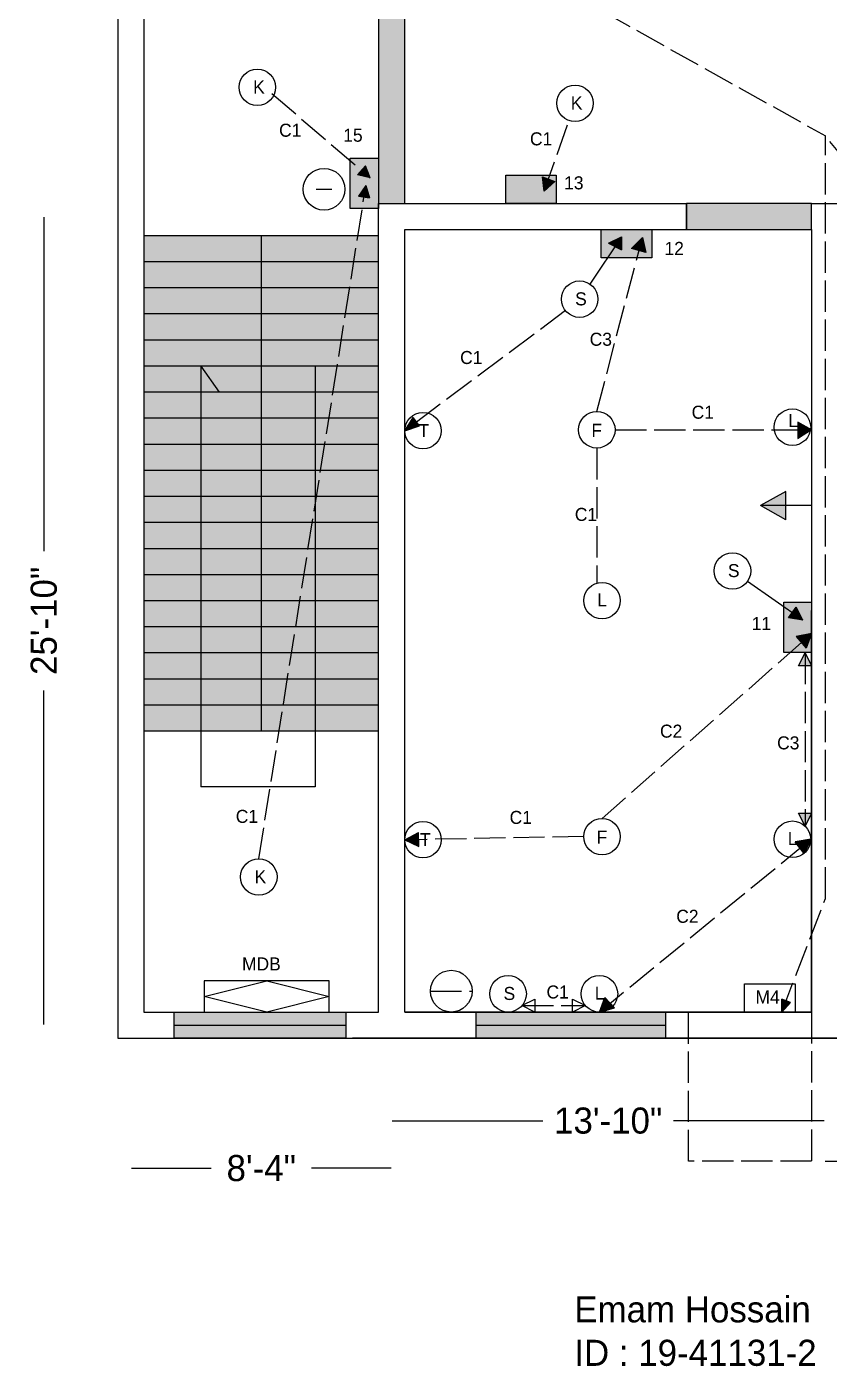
# Model space of a CAD drawing. Header units: feet. Extents: x 145 to 1575, y -322 to 1044.
# Drawn here: x 153 to 461, y -322 to 191 of the extents above; entities that cross this region are included whole.
import ezdxf

# ---------------------------------------------------------------- set-up
doc = ezdxf.new("R2010")
doc.units = ezdxf.units.FT
doc.header["$MEASUREMENT"] = 0
doc.linetypes.add('ACAD_ISO02W100', pattern=[15, 12, -3])
doc.dimstyles.get("Standard").update_dxf_attribs({"dimtxt": 0.18, "dimasz": 0.18, "dimexe": 0.18, "dimexo": 0.0625, "dimgap": 0.09, "dimtad": 0, "dimtih": 1, "dimtoh": 1, "dimdec": 4, "dimzin": 0, "dimdsep": 46, "dimtxsty": 'Standard', "dimcen": 0.09, "dimadec": 0, "dimazin": 0, "dimtfac": 1, "dimtdec": 4, "dimtofl": 0, "dimtmove": 0, "dimatfit": 3, "dimfxl": 0, "dimtolj": 1, "dimtzin": 0, "dimarcsym": 0})

# ---------------------------------------------------------------- blocks, each defined once
blk = doc.blocks.new('*D31')
at = {"color": 0, "lineweight": -2}
for p, q in [((459.31, -243.71), (472.37, -243.71)), ((528.95, -243.71), (515.88, -243.71))]:
    blk.add_line(p, q, dxfattribs=at)
at = {"color": 0}
for points in [[(459.31, -243.68), (459.31, -243.74), (459.13, -243.71)], [(528.95, -243.68), (528.95, -243.74), (529.13, -243.71)]]:
    blk.add_solid(points, dxfattribs=at)
at = {"layer": 'Defpoints', "color": 0}
for p in [(459.13, -191.55), (529.13, -191.55), (459.13, -243.71)]:
    blk.add_point(p, dxfattribs=at)
at = {"color": 0, "insert": (494.13, -243.71), "char_height": 10, "attachment_point": 5}
blk.add_mtext('\\A1;5\'-10"', dxfattribs=at)
blk = doc.blocks.new('*D32')
at = {"color": 0, "lineweight": -2}
for p, q in [((293.31, -228.23), (351.04, -228.23)), ((458.95, -228.23), (401.22, -228.23))]:
    blk.add_line(p, q, dxfattribs=at)
at = {"color": 0}
for points in [[(293.31, -228.2), (293.31, -228.26), (293.13, -228.23)], [(458.95, -228.2), (458.95, -228.26), (459.13, -228.23)]]:
    blk.add_solid(points, dxfattribs=at)
at = {"layer": 'Defpoints', "color": 0}
for p in [(293.13, -191.55), (459.13, -191.55), (459.13, -228.23)]:
    blk.add_point(p, dxfattribs=at)
at = {"color": 0, "insert": (376.13, -228.23), "char_height": 10, "attachment_point": 5}
blk.add_mtext('\\A1;13\'-10"', dxfattribs=at)
blk = doc.blocks.new('*D33')
at = {"color": 0, "lineweight": -2}
for p, q in [((193.31, -246.44), (223.87, -246.44)), ((292.95, -246.44), (262.38, -246.44))]:
    blk.add_line(p, q, dxfattribs=at)
at = {"color": 0}
for points in [[(193.31, -246.41), (193.31, -246.47), (193.13, -246.44)], [(292.95, -246.41), (292.95, -246.47), (293.13, -246.44)]]:
    blk.add_solid(points, dxfattribs=at)
at = {"layer": 'Defpoints', "color": 0}
for p in [(193.13, -191.55), (293.13, -191.55), (293.13, -246.44)]:
    blk.add_point(p, dxfattribs=at)
at = {"color": 0, "insert": (243.13, -246.44), "char_height": 10, "attachment_point": 5}
blk.add_mtext('\\A1;8\'-4"', dxfattribs=at)
blk = doc.blocks.new('*D34')
at = {"color": 0, "lineweight": -2}
for p, q in [((159.79, 118.27), (159.79, -9.8)), ((159.79, -191.37), (159.79, -63.31))]:
    blk.add_line(p, q, dxfattribs=at)
at = {"color": 0}
for points in [[(159.76, 118.27), (159.82, 118.27), (159.79, 118.45)], [(159.76, -191.37), (159.82, -191.37), (159.79, -191.55)]]:
    blk.add_solid(points, dxfattribs=at)
at = {"layer": 'Defpoints', "color": 0}
for p in [(293.13, 118.45), (159.79, -191.55), (293.13, -191.55)]:
    blk.add_point(p, dxfattribs=at)
at = {"color": 0, "insert": (159.79, -36.55), "char_height": 10, "attachment_point": 5, "rotation": 90}
blk.add_mtext('\\A1;25\'-10"', dxfattribs=at)

msp = doc.modelspace()

# ---------------------------------------------------------------- hatches: boundary and pattern name
at = {"linetype": 'ACAD_ISO02W100'}
h = msp.add_hatch(color=70, dxfattribs=at)
h.paths.add_polyline_path([(329.29044, 561.44832), (329.29044, 566.44832), (300.24991, 566.44832), (300.24991, 561.44832)])
h.paths.add_polyline_path([(329.29044, 556.44832), (329.29044, 561.44832), (300.24991, 561.44832), (300.24991, 556.44832)])
h.paths.add_polyline_path([(459.39407, 561.44832), (459.39407, 566.44832), (387.43658, 566.44832), (387.43658, 561.44832)])
h.paths.add_polyline_path([(387.43658, 561.44832), (387.43658, 556.44832), (411.50221, 556.44832, -0.00760481), (411.71513, 556.44832), (436.88185, 556.44832, -0.137077422), (440.64923, 556.44832), (459.39407, 556.44832), (459.39407, 561.44832)])
h.paths.add_polyline_path([(624.25099, 561.44832), (624.25099, 566.44832), (570.12527, 566.44832), (570.12527, 561.44832)])
h.paths.add_polyline_path([(570.12527, 561.44832), (570.12527, 556.44832), (620.28316, 556.44832, -0.089970811), (623.13911, 556.44832), (624.25099, 556.44832), (624.25099, 561.44832)])
h.paths.add_polyline_path([(678.12527, -36.01065), (683.12527, -36.01065), (683.12527, 53.44832), (678.12527, 53.44832)])
h.paths.add_polyline_path([(688.12527, 53.44832), (683.12527, 53.44832), (683.12527, -36.01065), (688.12527, -36.01065)])
h.paths.add_polyline_path([(678.12527, 169.44832), (683.12527, 169.44832), (683.12527, 265.44832), (678.12527, 265.44832)])
h.paths.add_polyline_path([(688.12527, 265.44832), (683.12527, 265.44832), (683.12527, 169.44832), (688.12527, 169.44832)])
h.paths.add_polyline_path([(653.82318, -191.55168), (653.82318, -186.55168), (611.84575, -186.55168, -0.000193978), (611.84032, -186.55168), (586.79489, -186.55168), (586.79489, -191.55168)])
h.paths.add_polyline_path([(653.82318, -196.55168), (653.82318, -191.55168), (586.79489, -191.55168), (586.79489, -196.55168)])
h.paths.add_polyline_path([(398.12426, -191.55168), (398.12426, -186.55168), (372.76938, -186.55168, -0.000273873), (372.76171, -186.55168), (325.54055, -186.55168), (325.54055, -191.55168)])
h.paths.add_polyline_path([(325.54055, -191.55168), (325.54055, -196.55168), (398.12426, -196.55168), (398.12426, -191.55168)])
h.paths.add_polyline_path([(275.58287, -191.55168), (275.58287, -186.55168), (209.78864, -186.55168), (209.78864, -191.55168)])
h.paths.add_polyline_path([(209.78864, -191.55168), (209.78864, -196.55168), (275.58287, -196.55168), (275.58287, -191.55168)])
h = msp.add_hatch(color=104)
h.paths.add_polyline_path([(288.12527, 123.44832), (298.12527, 123.44832), (298.12527, 229.44832), (288.12527, 229.44832)])
h.paths.add_polyline_path([(454.12527, 113.44832), (454.12527, 123.44832), (406.12527, 123.44832), (406.12527, 113.44832)])
h.paths.add_polyline_path([(298.12527, 321.44832), (298.12527, 311.44832), (334.12527, 311.44832), (334.12527, 321.44832)])
h.paths.add_polyline_path([(370.12527, 321.44832), (380.12527, 321.44832), (380.12527, 381.44832), (370.12527, 381.44832)])
h.paths.add_polyline_path([(500.12527, 371.44832), (500.12527, 381.44832), (435.9744, 381.44832), (435.9744, 371.44832)])
h.paths.add_polyline_path([(558.12527, 371.44832), (558.12527, 381.44832), (510.12527, 381.44832), (510.12527, 371.44832)])
h.paths.add_polyline_path([(572.12527, 371.44832), (572.12527, 381.44832), (558.12527, 381.44832), (558.12527, 371.44832)])
h.paths.add_polyline_path([(612.12527, 381.44832), (612.12527, 371.44832), (629.70635, 371.44832), (629.70635, 381.44832)])
h.paths.add_polyline_path([(630.12528, 381.44832), (640.12528, 381.44832), (640.12528, 429.44832), (640.12527, 429.44832), (640.12527, 477.8754), (630.12528, 477.8754)])
h.paths.add_polyline_path([(582.12527, 265.44832), (572.12527, 265.44832), (572.12527, 169.44832), (582.12527, 169.44832)])
h.paths.add_polyline_path([(582.12527, 169.44832), (582.12527, 159.44832), (612.12527, 159.44832), (612.12527, 169.44832)])
h.paths.add_polyline_path([(542.12527, 53.44832), (542.12527, 63.44832), (464.12527, 63.44832), (464.12527, 53.44832)])
h.paths.add_polyline_path([(534.12527, -42.55168), (524.12527, -42.55168), (524.12527, -72.55168), (524.12527, -85.70534), (534.12527, -85.70534), (534.12527, -72.55168)])
at = {"true_color": 0x000000}
h = msp.add_hatch(color=18, dxfattribs=at)
h.paths.add_polyline_path([(444.21749, 13.05434), (434.52785, 7.63366), (444.21749, 7.63366)])
h.paths.add_polyline_path([(444.21749, 7.63366), (434.52785, 7.63366), (444.21749, 2.21299)])
h.paths.add_polyline_path([(562.25495, 342.6364), (552.56531, 337.21573), (562.25495, 337.21573)])
h.paths.add_polyline_path([(562.25495, 337.21573), (552.56531, 337.21573), (562.25495, 331.79505)])
h.paths.add_polyline_path([(389.81491, 408.3453), (389.81491, 402.92462), (399.50454, 402.92462)])
h.paths.add_polyline_path([(399.50454, 402.92462), (389.81491, 402.92462), (389.81491, 397.50395)])
h.paths.add_polyline_path([(651.38586, 43.77323), (645.96519, 43.77323), (651.38586, 34.0836)])
h.paths.add_polyline_path([(656.80654, 43.77323), (651.38586, 43.77323), (651.38586, 34.0836)])
at = {"linetype": 'ACAD_ISO02W100'}
h = msp.add_hatch(color=253, dxfattribs=at)
h.paths.add_polyline_path([(435.50454, 392.28967), (416.12527, 392.28967), (416.12527, 381.44832), (435.50454, 381.44832)])
h.paths.add_polyline_path([(399.50454, 371.44832), (380.12527, 371.44832), (380.12527, 360.55334), (399.50454, 360.55334)])
h.paths.add_polyline_path([(591.50454, 392.28967), (572.12527, 392.28967), (572.12527, 381.44832), (591.50454, 381.44832)])
h.paths.add_polyline_path([(610.88381, 392.28967), (591.50454, 392.28967), (591.50454, 381.44832), (610.88381, 381.44832)])
h.paths.add_polyline_path([(681.0175, 392.28967), (661.63823, 392.28967), (661.63823, 381.44832), (681.0175, 381.44832)])
h.paths.add_polyline_path([(390.96663, 320.45448), (380.12528, 320.45448), (380.12528, 301.07521), (390.96663, 301.07521)])
h.paths.add_polyline_path([(572.12527, 168.57804), (561.29548, 168.57804), (561.29548, 149.19877), (572.12527, 149.19877)])
h.paths.add_polyline_path([(634.48474, 180.28967), (615.10547, 180.28967), (615.10547, 169.44832), (634.48474, 169.44832)])
h.paths.add_polyline_path([(356.20923, 134.28967), (336.82996, 134.28967), (336.82996, 123.44832), (356.20923, 123.44832)])
h.paths.add_polyline_path([(392.85251, 113.44832), (373.47324, 113.44832), (373.47324, 102.7024), (392.85251, 102.7024)])
h.paths.add_polyline_path([(544.96663, -86.09066), (534.12528, -86.09066), (534.12528, -105.46993), (544.96663, -105.46993)])
h.paths.add_polyline_path([(582.63604, 53.44832), (563.25677, 53.44832), (563.25677, 42.53743), (582.63604, 42.53743)])
for points in [[(288.10274, 140.91278), (277.26139, 140.91278), (277.26139, 121.53351), (288.10274, 121.53351)], [(454.12527, -29.3664), (443.4196, -29.3664), (443.4196, -48.74567), (454.12527, -48.74567)]]:
    msp.add_hatch(color=253).paths.add_polyline_path(points)
at = {"linetype": 'ACAD_ISO02W100', "true_color": 0x000000}
h = msp.add_hatch(color=18, dxfattribs=at)
h.paths.add_polyline_path([(281.5178, 136.16891), (280.00974, 134.4155), (284.8792, 133.28045)])
h.paths.add_polyline_path([(283.0284, 137.92529), (281.5178, 136.16891), (284.8792, 133.28045)])
h = msp.add_hatch(color=18, dxfattribs=at)
h.paths.add_polyline_path([(351.52706, 128.17371), (353.18995, 132.89165), (351.00402, 133.73936)])
h.paths.add_polyline_path([(351.52706, 128.17371), (355.66575, 131.93153), (353.18995, 132.89165)])
h = msp.add_hatch(color=18, dxfattribs=at)
h.paths.add_polyline_path([(283.25429, 130.42121), (280.40629, 126.31161), (282.54593, 125.96847)])
h.paths.add_polyline_path([(283.25429, 130.42121), (282.54593, 125.96847), (284.6744, 125.62712)])
h = msp.add_hatch(color=252)
h.paths.add_polyline_path([(243.12527, 111.12439), (198.12527, 111.12439), (198.12527, 101.12439), (243.12527, 101.12439)])
h.paths.add_polyline_path([(243.12527, 101.12439), (198.12527, 101.12439), (198.12527, 91.12439), (243.12527, 91.12439)])
h.paths.add_polyline_path([(243.12527, 91.12439), (198.12527, 91.12439), (198.12527, 81.12439), (243.12527, 81.12439)])
h.paths.add_polyline_path([(288.12527, 91.12439), (243.12527, 91.12439), (243.12527, 81.12439), (288.12527, 81.12439)])
h.paths.add_polyline_path([(288.12527, 101.12439), (243.12527, 101.12439), (243.12527, 91.12439), (288.12527, 91.12439)])
h.paths.add_polyline_path([(288.12527, 111.12439), (243.12527, 111.12439), (243.12527, 101.12439), (288.12527, 101.12439)])
h.paths.add_polyline_path([(243.12527, 81.12439), (198.12527, 81.12439), (198.12527, 71.12439), (243.12527, 71.12439)])
h.paths.add_polyline_path([(288.12527, 71.12439), (243.12527, 71.12439), (243.12527, 61.12439), (288.12527, 61.12439)])
h.paths.add_polyline_path([(288.12527, 81.12439), (243.12527, 81.12439), (243.12527, 71.12439), (288.12527, 71.12439)])
h.paths.add_polyline_path([(243.12527, 71.12439), (198.12527, 71.12439), (198.12527, 61.12439), (243.12527, 61.12439)])
h.paths.add_polyline_path([(243.12527, 61.12439), (219.96858, 61.12439), (226.94567, 51.12439), (243.12527, 51.12439)])
h.paths.add_polyline_path([(219.96858, 61.12439), (198.12527, 61.12439), (198.12527, 51.12439), (213.49015, 51.12439)])
h.paths.add_polyline_path([(219.96858, 61.12439), (213.49015, 51.12439), (219.96858, 51.12439)], flags=16)
h.paths.add_polyline_path([(219.96858, 61.12439), (219.96858, 51.12439), (226.94567, 51.12439)])
h.paths.add_polyline_path([(243.12527, 51.12439), (219.96858, 51.12439), (219.96858, 41.12439), (243.12527, 41.12439)])
h.paths.add_polyline_path([(219.96858, 51.12439), (198.12527, 51.12439), (198.12527, 41.12439), (219.96858, 41.12439)])
h.paths.add_polyline_path([(219.96858, 41.12439), (198.12527, 41.12439), (198.12527, 31.12439), (219.96858, 31.12439)])
h.paths.add_polyline_path([(243.12527, 41.12439), (219.96858, 41.12439), (219.96858, 31.12439), (243.12527, 31.12439)])
h.paths.add_polyline_path([(263.81312, 61.12439), (243.12527, 61.12439), (243.12527, 51.12439), (263.81312, 51.12439)])
h.paths.add_polyline_path([(288.12527, 61.12439), (263.81312, 61.12439), (263.81312, 51.12439), (288.12527, 51.12439)])
h.paths.add_polyline_path([(263.81312, 51.12439), (243.12527, 51.12439), (243.12527, 41.12439), (263.81312, 41.12439)])
h.paths.add_polyline_path([(288.12527, 51.12439), (263.81312, 51.12439), (263.81312, 41.12439), (288.12527, 41.12439)])
h.paths.add_polyline_path([(263.81312, 41.12439), (243.12527, 41.12439), (243.12527, 31.12439), (263.81312, 31.12439)])
h.paths.add_polyline_path([(288.12527, 41.12439), (263.81312, 41.12439), (263.81312, 31.12439), (288.12527, 31.12439)])
h.paths.add_polyline_path([(263.81312, 31.12439), (243.12527, 31.12439), (243.12527, 21.12439), (263.81312, 21.12439)])
h.paths.add_polyline_path([(288.12527, 31.12439), (263.81312, 31.12439), (263.81312, 21.12439), (288.12527, 21.12439)])
h.paths.add_polyline_path([(243.12527, 31.12439), (219.96858, 31.12439), (219.96858, 21.12439), (243.12527, 21.12439)])
h.paths.add_polyline_path([(219.96858, 31.12439), (198.12527, 31.12439), (198.12527, 21.12439), (219.96858, 21.12439)])
h.paths.add_polyline_path([(219.96858, 21.12439), (198.12527, 21.12439), (198.12527, 11.12439), (219.96858, 11.12439)])
h.paths.add_polyline_path([(243.12527, 11.12439), (219.96858, 11.12439), (219.96858, 1.12439), (243.12527, 1.12439)])
h.paths.add_polyline_path([(263.81312, 21.12439), (243.12527, 21.12439), (243.12527, 16.12439), (243.12527, 11.12439), (263.81312, 11.12439)])
h.paths.add_polyline_path([(243.12527, 16.12439), (243.12527, 21.12439), (219.96858, 21.12439), (219.96858, 11.12439), (243.12527, 11.12439)])
h.paths.add_polyline_path([(288.12527, 21.12439), (263.81312, 21.12439), (263.81312, 11.12439), (288.12527, 11.12439)])
h.paths.add_polyline_path([(288.12527, 11.12439), (263.81312, 11.12439), (263.81312, 1.12439), (288.12527, 1.12439)])
h.paths.add_polyline_path([(263.81312, 11.12439), (243.12527, 11.12439), (243.12527, 1.12439), (263.81312, 1.12439)])
h.paths.add_polyline_path([(219.96858, 11.12439), (198.12527, 11.12439), (198.12527, 1.12439), (219.96858, 1.12439)])
h.paths.add_polyline_path([(219.96858, 1.12439), (198.12527, 1.12439), (198.12527, -8.87561), (219.96858, -8.87561)])
h.paths.add_polyline_path([(243.12527, 1.12439), (219.96858, 1.12439), (219.96858, -8.87561), (243.12527, -8.87561)])
h.paths.add_polyline_path([(263.81312, 1.12439), (243.12527, 1.12439), (243.12527, -8.87561), (263.81312, -8.87561)])
h.paths.add_polyline_path([(288.12527, 1.12439), (263.81312, 1.12439), (263.81312, -8.87561), (288.12527, -8.87561)])
h.paths.add_polyline_path([(219.96858, -8.87561), (198.12527, -8.87561), (198.12527, -18.87561), (219.96858, -18.87561)])
h.paths.add_polyline_path([(243.12527, -8.87561), (219.96858, -8.87561), (219.96858, -18.87561), (243.12527, -18.87561)])
h.paths.add_polyline_path([(263.81312, -8.87561), (243.12527, -8.87561), (243.12527, -18.87561), (263.81312, -18.87561)])
h.paths.add_polyline_path([(288.12527, -8.87561), (263.81312, -8.87561), (263.81312, -18.87561), (288.12527, -18.87561)])
h.paths.add_polyline_path([(288.12527, -18.87561), (263.81312, -18.87561), (263.81312, -28.87561), (288.12527, -28.87561)])
h.paths.add_polyline_path([(263.81312, -18.87561), (243.12527, -18.87561), (243.12527, -28.87561), (263.81312, -28.87561)])
h.paths.add_polyline_path([(243.12527, -18.87561), (219.96858, -18.87561), (219.96858, -28.87561), (243.12527, -28.87561)])
h.paths.add_polyline_path([(219.96858, -18.87561), (198.12527, -18.87561), (198.12527, -28.87561), (219.96858, -28.87561)])
h.paths.add_polyline_path([(219.96858, -28.87561), (198.12527, -28.87561), (198.12527, -38.87561), (219.96858, -38.87561)])
h.paths.add_polyline_path([(243.12527, -28.87561), (219.96858, -28.87561), (219.96858, -38.87561), (243.12527, -38.87561)])
h.paths.add_polyline_path([(263.81312, -28.87561), (243.12527, -28.87561), (243.12527, -38.87561), (263.81312, -38.87561)])
h.paths.add_polyline_path([(288.12527, -28.87561), (263.81312, -28.87561), (263.81312, -38.87561), (288.12527, -38.87561)])
h.paths.add_polyline_path([(288.12527, -38.87561), (263.81312, -38.87561), (263.81312, -48.87561), (288.12527, -48.87561)])
h.paths.add_polyline_path([(263.81312, -38.87561), (243.12527, -38.87561), (243.12527, -48.87561), (263.81312, -48.87561)])
h.paths.add_polyline_path([(243.12527, -38.87561), (219.96858, -38.87561), (219.96858, -48.87561), (243.12527, -48.87561)])
h.paths.add_polyline_path([(219.96858, -38.87561), (198.12527, -38.87561), (198.12527, -48.87561), (219.96858, -48.87561)])
h.paths.add_polyline_path([(219.96858, -48.87561), (198.12527, -48.87561), (198.12527, -58.87561), (219.96858, -58.87561)])
h.paths.add_polyline_path([(243.12527, -48.87561), (219.96858, -48.87561), (219.96858, -58.87561), (243.12527, -58.87561)])
h.paths.add_polyline_path([(263.81312, -48.87561), (243.12527, -48.87561), (243.12527, -58.87561), (263.81312, -58.87561)])
h.paths.add_polyline_path([(288.12527, -48.87561), (263.81312, -48.87561), (263.81312, -58.87561), (288.12527, -58.87561)])
h.paths.add_polyline_path([(288.12527, -58.87561), (263.81312, -58.87561), (263.81312, -68.87561), (288.12527, -68.87561)])
h.paths.add_polyline_path([(263.81312, -58.87561), (243.12527, -58.87561), (243.12527, -68.87561), (263.81312, -68.87561)])
h.paths.add_polyline_path([(263.81312, -68.87561), (243.12527, -68.87561), (243.12527, -78.87561), (263.81312, -78.87561)])
h.paths.add_polyline_path([(288.12527, -68.87561), (263.81312, -68.87561), (263.81312, -78.87561), (288.12527, -78.87561)])
h.paths.add_polyline_path([(243.12527, -68.87561), (219.96858, -68.87561), (219.96858, -78.87561), (243.12527, -78.87561)])
h.paths.add_polyline_path([(243.12527, -58.87561), (219.96858, -58.87561), (219.96858, -68.87561), (243.12527, -68.87561)])
h.paths.add_polyline_path([(219.96858, -58.87561), (198.12527, -58.87561), (198.12527, -68.87561), (219.96858, -68.87561)])
h.paths.add_polyline_path([(219.96858, -68.87561), (198.12527, -68.87561), (198.12527, -78.87561), (219.96858, -78.87561)])
h = msp.add_hatch(color=18, dxfattribs=at)
h.paths.add_polyline_path([(381.26554, 110.70654), (376.26554, 108.20654), (378.74925, 106.96468)])
h.paths.add_polyline_path([(381.26554, 110.70654), (378.74925, 106.96468), (381.26554, 105.70654)])
h = msp.add_hatch(color=18, dxfattribs=at)
h.paths.add_polyline_path([(389.25592, 110.5025), (385.0469, 106.2265), (387.92418, 105.41657)])
h.paths.add_polyline_path([(389.25592, 110.5025), (387.92418, 105.41657), (390.61631, 104.65876)])
h = msp.add_hatch(color=18, dxfattribs=at)
h.paths.add_polyline_path([(219.96858, 61.12439), (213.49015, 51.12439), (219.96858, 51.12439)])
h.paths.add_polyline_path([(219.96858, 61.12439), (219.96858, 51.12439), (226.94567, 51.12439)])
h = msp.add_hatch(color=18, dxfattribs=at)
h.paths.add_polyline_path([(302.65989, 39.74532), (301.39436, 41.38625), (298.12528, 36.35505), (298.12528, 36.35505)])
h.paths.add_polyline_path([(303.822, 38.23846), (302.65989, 39.74532), (298.12528, 36.35505), (298.12528, 36.35505)])
h = msp.add_hatch(color=18, dxfattribs=at)
h.paths.add_polyline_path([(448.85921, 39.58205), (448.85921, 36.70654), (453.69375, 36.70654, 0.007929817), (453.72198, 36.92675)])
h.paths.add_polyline_path([(453.64247, 36.39967, 0.011112853), (453.69375, 36.70654), (448.85921, 36.70654), (448.85921, 33.36919), (449.06154, 33.48806)])
h.paths.add_polyline_path([(454.12527, 36.70654), (453.69375, 36.70654, -0.011112853), (453.64247, 36.39967)])
h.paths.add_polyline_path([(453.72198, 36.92675, -0.007929817), (453.69375, 36.70654), (454.12527, 36.70654)])
msp.add_hatch(color=18, dxfattribs=at).paths.add_polyline_path([(450.79071, -36.29347), (445.26554, -35.44344), (448.15563, -31.36332)])
h = msp.add_hatch(color=18, dxfattribs=at)
h.paths.add_polyline_path([(454.12527, -41.42264), (448.23822, -42.58134), (450.20293, -44.88183)])
h.paths.add_polyline_path([(454.12527, -41.42264), (450.20293, -44.88183), (452.05964, -47.05586)])
h = msp.add_hatch(color=18, dxfattribs=at)
h.paths.add_polyline_path([(451.60774, -48.78592), (449.10774, -53.78592), (451.60821, -53.78592)])
h.paths.add_polyline_path([(451.60774, -48.78592), (451.60821, -53.78592), (454.10774, -53.78592)])
h.paths.add_polyline_path([(451.61342, -110.2446), (449.11388, -110.2446), (451.61363, -115.24411, -0.000012181), (451.61388, -115.24434)])
h.paths.add_polyline_path([(454.11388, -110.2446), (451.61342, -110.2446), (451.61388, -115.24434, -0.00000428), (451.61397, -115.24443)])
h = msp.add_hatch(color=18, dxfattribs=at)
h.paths.add_polyline_path([(303.41358, -117.64635), (298.12528, -120.48074), (303.47188, -120.38826)])
h.paths.add_polyline_path([(303.47188, -120.38826), (298.12528, -120.48074), (298.12528, -120.48075), (303.52928, -123.0878)])
h = msp.add_hatch(color=18, dxfattribs=at)
h.paths.add_polyline_path([(453.76554, -120.29347), (447.84404, -121.26083), (449.66123, -123.65097)])
h.paths.add_polyline_path([(453.76554, -120.29347), (449.66123, -123.65097), (451.21628, -125.69633, 0.004117188), (451.30465, -125.6223)])
h.paths.add_polyline_path([(451.30465, -125.6223, -0.004117188), (451.21628, -125.69633), (451.24999, -125.74067)])
h = msp.add_hatch(color=18, dxfattribs=at)
h.paths.add_polyline_path([(376.90923, -183.1651), (374.80379, -180.90988), (372.76171, -186.55168), (372.7735, -186.5483)])
h.paths.add_polyline_path([(377.93853, -184.26763), (376.90923, -183.1651), (372.7735, -186.5483), (376.47065, -185.49072, 0.068558591)])
h.paths.add_polyline_path([(378.53033, -184.90154), (377.93853, -184.26763, -0.068558591), (376.47065, -185.49072)])
at = {"linetype": 'ACAD_ISO02W100'}
h = msp.add_hatch(color=3, dxfattribs=at)
h.paths.add_polyline_path([(444.34699, -182.20228), (442.67548, -181.55168), (442.67548, -186.55168)])
h.paths.add_polyline_path([(446.05566, -182.86734), (444.34699, -182.20228), (442.67548, -186.55168), (442.67548, -186.55168)])

# ---------------------------------------------------------------- linework, layer by layer
for p, q in [((188.12527, 321.44832), (188.12527, -196.55168)), ((188.12527, 321.44832), (188.12527, -196.55168)), ((198.12527, 311.44832), (198.12527, -186.55168)), ((198.12527, 311.44832), (198.12527, -186.55168)), ((351.52706, 128.17371), (351.00402, 133.73936)), ((351.00402, 133.73936), (355.66575, 131.93153)), ((264.19857, 128.95162), (270.19857, 128.95162)), ((351.52706, 128.17371), (355.66575, 131.93153)), ((406.12527, 113.44832), (406.12527, 123.44832)), ((454.12527, 113.44832), (454.12527, 123.44832)), ((288.12527, 111.12439), (198.12527, 111.12439)), ((243.12527, 111.12439), (243.12527, 16.12439)), ((381.26554, 110.70654), (369.09095, 92.60224)), ((376.26554, 108.20654), (381.26554, 110.70654)), ((376.26554, 108.20654), (381.26554, 105.70654)), ((381.26554, 110.70654), (381.26554, 105.70654)), ((288.12527, 101.12439), (198.12527, 101.12439)), ((288.12527, 91.12439), (198.12527, 91.12439)), ((288.12527, 81.12439), (198.12527, 81.12439)), ((288.12527, 71.12439), (198.12527, 71.12439)), ((288.12527, 61.12439), (198.12527, 61.12439)), ((219.96858, 61.12439), (226.94567, 51.12439)), ((219.96858, 61.12439), (219.96858, -100.13848)), ((263.81312, 61.12439), (263.81312, -100.13848)), ((288.12527, 51.12439), (198.12527, 51.12439)), ((288.12527, 41.12439), (198.12527, 41.12439)), ((288.12527, 31.12439), (198.12527, 31.12439)), ((288.12527, 21.12439), (198.12527, 21.12439)), ((243.12527, 16.12439), (243.12527, -78.87561)), ((288.12527, 11.12439), (198.12527, 11.12439)), ((444.21749, 13.05434), (434.52785, 7.63366)), ((444.21749, 2.21299), (444.21749, 13.05434)), ((454.12527, 7.63366), (434.52785, 7.63366)), ((444.21749, 2.21299), (434.52785, 7.63366)), ((288.12527, 1.12439), (198.12527, 1.12439)), ((288.12527, -8.87561), (198.12527, -8.87561)), ((288.12527, -18.87561), (198.12527, -18.87561)), ((450.79071, -36.29347), (429.50572, -21.41609)), ((288.12527, -28.87561), (198.12527, -28.87561)), ((445.26554, -35.44344), (448.15563, -31.36332)), ((450.79071, -36.29347), (445.26554, -35.44344)), ((450.79071, -36.29347), (448.15563, -31.36332)), ((288.12527, -38.87561), (198.12527, -38.87561)), ((288.12527, -48.87561), (198.12527, -48.87561)), ((449.10774, -53.78592), (451.60774, -48.78592)), ((451.60774, -48.78592), (454.10774, -53.78592)), ((454.10774, -53.78592), (449.10774, -53.78592)), ((288.12527, -58.87561), (198.12527, -58.87561)), ((288.12527, -68.87561), (198.12527, -68.87561)), ((288.12527, -78.87561), (198.12527, -78.87561)), ((263.81312, -100.13848), (219.96858, -100.13848)), ((451.61388, -115.2446), (449.11388, -110.2446)), ((449.11388, -110.2446), (454.11388, -110.2446)), ((454.11388, -110.2446), (451.61388, -115.2446)), ((245.19497, -174.55168), (221.19497, -174.55168)), ((221.19497, -174.55168), (221.19497, -180.55168)), ((221.19497, -180.55168), (245.19497, -174.55168)), ((269.19497, -174.55168), (245.19497, -174.55168)), ((245.19497, -174.55168), (269.19497, -180.55168)), ((269.19497, -180.55168), (269.19497, -174.55168)), ((221.19497, -180.55168), (221.19497, -186.55168)), ((245.19497, -186.55168), (221.19497, -180.55168)), ((269.19497, -180.55168), (245.19497, -186.55168)), ((269.19497, -186.55168), (269.19497, -180.55168)), ((343.06266, -184.05168), (348.06266, -181.55168)), ((348.06266, -186.55168), (343.06266, -184.05168)), ((348.06266, -181.55168), (348.06266, -186.55168)), ((362.41114, -181.55168), (367.41114, -184.05168)), ((362.41114, -186.55168), (362.41114, -181.55168)), ((367.41114, -184.05168), (362.41114, -186.55168)), ((198.12527, -186.55168), (288.12527, -186.55168)), ((298.12527, -186.55168), (454.12527, -186.55168)), ((454.12527, -186.55168), (444.12527, -186.55168)), ((188.12527, -196.55168), (688.12527, -196.55168))]:
    msp.add_line(p, q)
at = {"color": 3, "linetype": 'ACAD_ISO02W100'}
for p, q in [((321.52807, 226.50381), (459.39338, 149.40377)), ((459.39338, -143.05045), (459.39338, 149.40377)), ((678.12527, -117.05547), (459.39338, 149.40377)), ((442.67548, -186.55168), (459.39338, -143.05045))]:
    msp.add_line(p, q, dxfattribs=at)
at = {"linetype": 'ACAD_ISO02W100'}
for p, q in [((247.21045, 165.64927), (284.8792, 133.28045)), ((351.52706, 128.17371), (361.09235, 155.3123)), ((280.00974, 134.4155), (283.0284, 137.92529)), ((284.8792, 133.28045), (280.00974, 134.4155)), ((284.8792, 133.28045), (283.0284, 137.92529)), ((242.18211, -127.75819), (283.25429, 130.42121)), ((283.25429, 130.42121), (280.40629, 126.31161)), ((283.25429, 130.42121), (284.6744, 125.62712)), ((280.40629, 126.31161), (284.6744, 125.62712)), ((371.76554, 43.70654), (389.25592, 110.5025)), ((389.25592, 110.5025), (385.0469, 106.2265)), ((389.25592, 110.5025), (390.61631, 104.65876)), ((390.61631, 104.65876), (385.0469, 106.2265)), ((359.72652, 82.41083), (298.12528, 36.35505)), ((298.12527, 36.35505), (301.39436, 41.38625)), ((303.822, 38.23846), (301.39436, 41.38625)), ((298.12527, 36.35505), (303.822, 38.23846)), ((378.76554, 36.70654), (454.12527, 36.70654)), ((454.12527, 36.70654), (448.85921, 39.58205)), ((448.85921, 39.58205), (448.85921, 33.36919)), ((454.12527, 36.70654), (449.06154, 33.48806)), ((448.85921, 33.36919), (449.06154, 33.48806)), ((371.76554, 29.70654), (371.76554, -22.08526)), ((373.76554, -112.29346), (454.12527, -41.42264)), ((454.12527, -41.42264), (448.23822, -42.58134)), ((448.23822, -42.58134), (452.05964, -47.05586)), ((454.12527, -41.42264), (452.05964, -47.05586)), ((451.60774, -48.78592), (451.61388, -115.2446)), ((298.12528, -120.48074), (303.41358, -117.64635)), ((303.52928, -123.0878), (303.41358, -117.64635)), ((298.12527, -120.48074), (303.52928, -123.0878)), ((366.76554, -119.29346), (298.12528, -120.48074)), ((372.76938, -186.55168), (453.76554, -120.29347)), ((453.76554, -120.29347), (447.84404, -121.26083)), ((451.24999, -125.74067), (447.84404, -121.26083)), ((453.76554, -120.29347), (451.24999, -125.74067)), ((307.95085, -178.55168), (323.95085, -178.55168)), ((343.15374, -184.00614), (367.39823, -184.04522)), ((372.76171, -186.55168), (374.80379, -180.90988)), ((378.53033, -184.90154), (374.80379, -180.90988)), ((442.67548, -186.55168), (442.67548, -181.55168)), ((446.05566, -182.86734), (442.67548, -181.55168)), ((442.67548, -186.55168), (446.05566, -182.86734)), ((372.76171, -186.55168), (378.53033, -184.90154)), ((406.96432, -243.706), (406.96432, -186.55168)), ((454.12527, -186.55168), (454.12527, -243.706)), ((454.12527, -243.706), (406.96432, -243.706))]:
    msp.add_line(p, q, dxfattribs=at)
at = {"color": 0}
for p, q in [((209.78864, -191.55168), (275.58287, -191.55168)), ((325.54055, -191.55168), (398.12426, -191.55168))]:
    msp.add_line(p, q, dxfattribs=at)
for points in [[(298.12527, 229.44832), (288.12527, 229.44832), (288.12527, 123.44832), (298.12527, 123.44832)], [(288.10274, 140.91278), (288.10274, 121.53351), (277.26139, 121.53351), (277.26139, 140.91278)], [(336.82996, 134.28967), (356.20923, 134.28967), (356.20923, 123.44832), (336.82996, 123.44832)], [(454.12527, 123.44832), (406.12527, 123.44832), (406.12527, 113.44832), (454.12527, 113.44832)], [(454.12527, -29.3664), (454.12527, -48.74567), (443.4196, -48.74567), (443.4196, -29.3664)], [(447.78917, -186.55168), (428.4099, -186.55168), (428.4099, -175.71033), (447.78917, -175.71033)], [(209.78864, -186.55168), (275.58287, -186.55168), (275.58287, -196.55168), (209.78864, -196.55168)], [(325.54055, -186.55168), (398.12426, -186.55168), (398.12426, -196.55168), (325.54055, -196.55168)]]:
    msp.add_lwpolyline(points, close=True)
at = {"flags": 128}
msp.add_lwpolyline([(288.12527, -186.55168), (288.12527, 123.44832), (406.12527, 123.44832)], dxfattribs=at)
for points in [[(454.12527, 123.44832), (464.12527, 123.44832), (464.12527, -32.55168)], [(454.12527, 113.44832), (454.12527, -186.55168), (298.12527, -186.55168), (298.12527, 113.44832), (406.12527, 113.44832)], [(454.12527, -186.55168), (454.12527, -32.55168)], [(454.12527, -196.55168), (278.12527, -196.55168)], [(464.12527, -196.55168), (464.12527, -196.55168), (288.12527, -196.55168)], [(534.12527, -196.55168), (534.12527, -196.55168), (454.12527, -196.55168)], [(534.12527, -196.55168), (534.12527, -196.55168), (454.12527, -196.55168)]]:
    msp.add_lwpolyline(points)
msp.add_lwpolyline([(373.47324, 113.44832), (392.85251, 113.44832), (392.85251, 102.7024), (373.47324, 102.7024)], close=True, dxfattribs=at)
for centre, radius in [((241.6162, 168.04355), 7), ((363.41927, 161.91423), 7), ((267.19857, 128.95162), 8), ((365.18475, 86.79349), 7), ((305.12528, 36.35505), 7), ((371.76554, 36.70654), 7), ((446.76554, 37.70653), 7), ((423.7683, -17.40586), 7), ((373.76554, -28.79347), 7), ((373.76554, -119.29346), 7), ((305.12528, -120.48074), 7), ((446.76554, -120.29347), 7), ((242.18211, -134.75819), 7), ((315.95085, -178.55168), 8), ((337.75394, -179.55168), 7), ((372.76554, -179.55168), 7)]:
    msp.add_circle(centre, radius)

# ---------------------------------------------------------------- texts
at = {"attachment_point": 1}
for s, insert, char_height, width in [('K', (239.97745, 170.64927), 5, 7.2329995), ('K', (361.78052, 164.51994), 5, 7.2329995), ('15', (274.54373, 152.15701), 5, 15.7990023), ('13', (359.23252, 133.90486), 5, 15.7990023), ('12', (397.71355, 108.76177), 5, 15.7990023), ('S', (363.44754, 89.41912), 5, 7.2329995), ('L', (445.16269, 42.72925), 5, 5.1168729), ('T', (303.38573, 38.90218), 5, 7.2329995), ('F', (369.69616, 39.00974), 5, 7.2329995), ('S', (422.0311, -14.78023), 5, 7.2329995), ('L', (371.97144, -25.99971), 5, 7.2329995), ('11', (431.13644, -35.07135), 5, 15.7990023), ('T', (303.96203, -117.93361), 5, 7.2329995), ('F', (371.69616, -116.99026), 5, 7.2329995), ('L', (444.97144, -117.49971), 5, 7.2329995), ('K', (240.54336, -132.15248), 5, 7.2329995), ('MDB', (235.73673, -165.58978), 5, 15.7990023), ('S', (336.01674, -176.92604), 5, 7.2329995), ('L', (370.97144, -176.75793), 5, 7.2329995), ('{\\C3;M4}', (432.6024, -178.28821), 5, 15.7990023), ('Emam Hossain\\PID : 19-41131-2', (363.13996, -295.54029), 10, 297.8648197)]:
    msp.add_mtext(s, dxfattribs=dict(at, insert=insert, char_height=char_height, width=width))
at = {"linetype": 'ACAD_ISO02W100', "char_height": 5, "width": 10.1284113, "attachment_point": 1}
for s, insert in [('C1', (249.95439, 154.07464)), ('C1', (346.1348, 150.77237)), ('C3', (369.02824, 73.92367)), ('C1', (319.35912, 66.93066)), ('C1', (408.11061, 45.95277)), ('C1', (363.33865, 6.76766)), ('C2', (395.98811, -76.34182)), ('C3', (440.89331, -80.83495)), ('C1', (233.33661, -109.01674)), ('C1', (338.3328, -109.41255)), ('C2', (402.22988, -147.34156)), ('C1', (352.47804, -176.35725))]:
    msp.add_mtext(s, dxfattribs=dict(at, insert=insert))

# ---------------------------------------------------------------- dimensions: what is measured, and where the dimension line sits
dim = msp.add_linear_dim(base=(159.78693, -191.55168), p1=(293.12527, 118.44832), p2=(293.12527, -191.55168), angle=270, dimstyle='Standard', override={"dimtxt": 10, "dimlunit": 4, "dimse1": 1, "dimse2": 1})
dim.commit()
dim.dimension.update_dxf_attribs({"geometry": '*D34', "text_midpoint": (159.78693, -36.55168), "dimtype": 161, "text_rotation": 90})
for p1, p2, distance, picture, middle in [((193.12527, -191.55168), (293.12527, -191.55168), -54.88728, '*D33', (243.12527, -246.43896)), ((293.12527, -191.55168), (459.12527, -191.55168), -36.67843, '*D32', (376.12527, -228.2301)), ((529.12527, -191.55168), (459.12527, -191.55168), 52.15433, '*D31', (494.12527, -243.706))]:
    dim = msp.add_aligned_dim(p1=p1, p2=p2, distance=distance, dimstyle='Standard', override={"dimtxt": 10, "dimlunit": 4, "dimse1": 1, "dimse2": 1})
    dim.commit()
    dim.dimension.update_dxf_attribs({"geometry": picture, "text_midpoint": middle})

doc.saveas('drawing.dxf')
